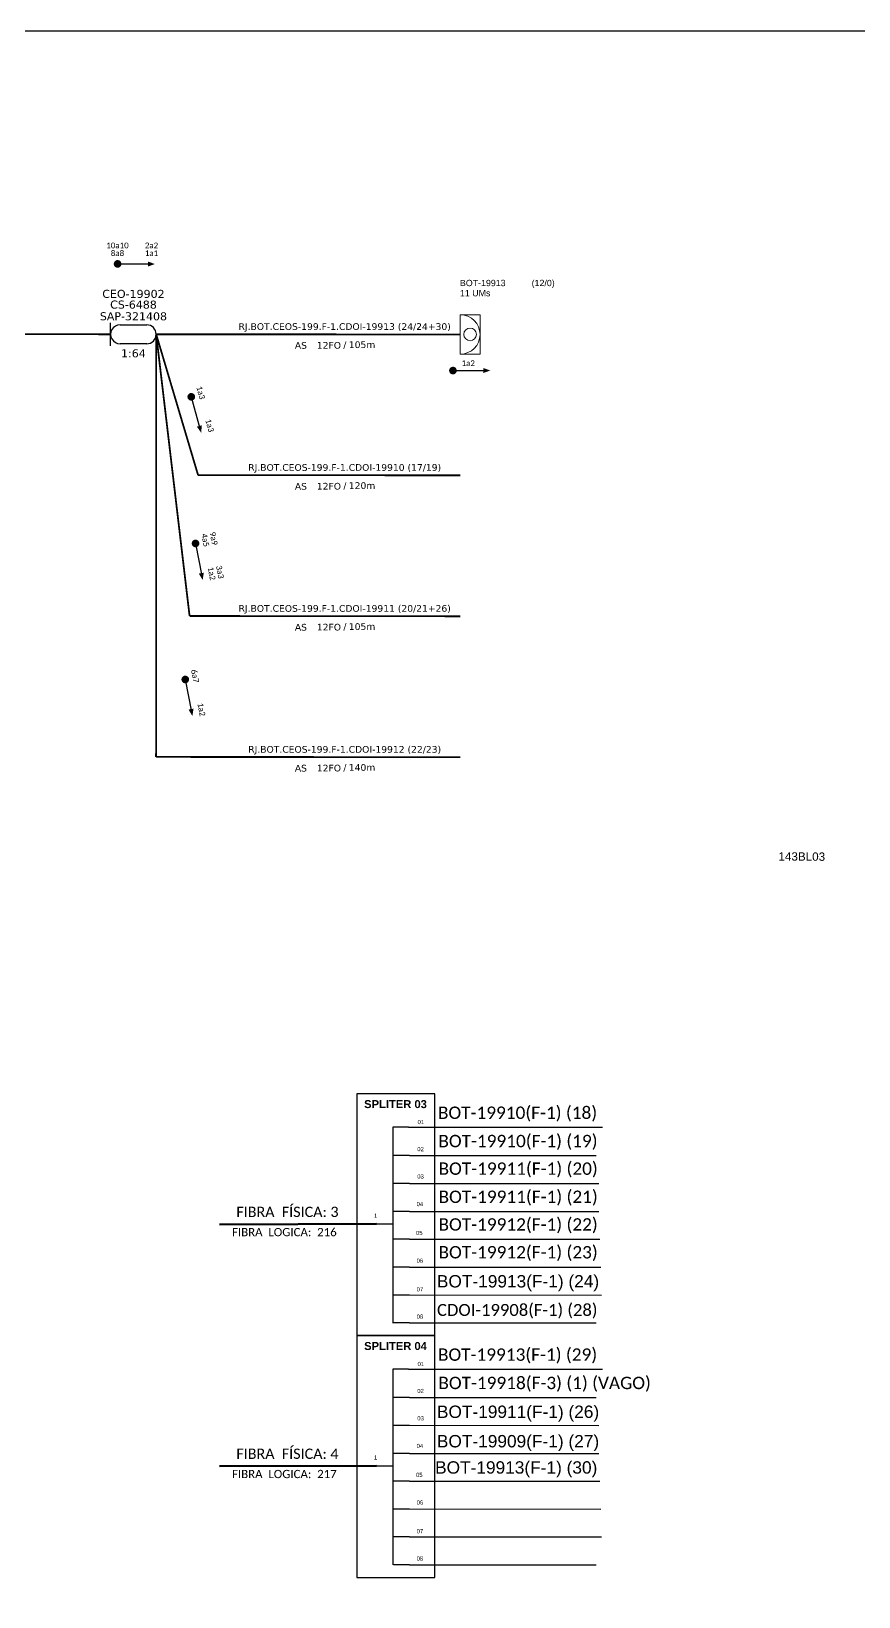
# Model space of a CAD drawing. Extents: x -89 to 1640, y 705 to 1299.
# Drawn here: x 139.4 to 341.3, y 917.1 to 1299 of the extents above; entities that cross this region are included whole.
import ezdxf
from ezdxf.enums import TextEntityAlignment as Align

# ---------------------------------------------------------------- set-up
doc = ezdxf.new("R2010")
doc.units = 0
for name, color, linetype, lineweight in [("20.0-LEGENDA DOS CDO'S", 1, 'Continuous', 0), ('20.1-CDO_INTERIOR', 1, 'Continuous', 0), ('40.1-ETIQUETAS', 1, 'Continuous', 20)]:
    doc.layers.add(name, color=color, linetype=linetype, lineweight=lineweight)
for name, color, linetype in [('20.4-CEOS', 1, 'Continuous'), ('CAP a instalar', 1, 'Continuous'), ('SETA', 7, 'Continuous'), ('surveys', 7, 'Continuous'), ('texto', 255, 'Continuous'), ('UNIFILAR', 7, 'Continuous')]:
    doc.layers.add(name, color=color, linetype=linetype)
doc.styles.add('ARIAL', font='arial.ttf')
doc.styles.add('MtXpl_Calibri', font='calibri.ttf')
doc.styles.add('siredit', font='verdana.ttf')
doc.styles.get("Standard").update_dxf_attribs({"font": 'arial.ttf'})
doc.linetypes.add('FENCELINE1', pattern='A,0.25,-0.1,[133,ltypeshp.shx,S=0.1,R=0,X=-0.1,Y=0],-0.1,1', length=1.45)

# ---------------------------------------------------------------- blocks, each defined once
blk = doc.blocks.new('ETIQUETA_RS5F')
at = {"layer": '40.1-ETIQUETAS', "color": 0, "style": 'siredit'}
blk.add_text('/', height=1.5, dxfattribs=at).set_placement((1.58, -1.95), align=Align.MIDDLE_RIGHT)
for tag, p in [('ETIQUETA_R_PRIMARIA', (1.21, 4.1)), ('ETIQUETA_R_SECUNDARIA', (1.21, 2.1)), ('F_ATIVAS/F_MORTAS', (1.14, -4.24))]:
    blk.add_attdef(tag, text='', height=1.5, dxfattribs=at).set_placement(p, align=Align.MIDDLE_CENTER)
for tag, p in [('TIPO_CABO', (-6.58, -2.12)), ('CAP_CABO', (0.4, -2.09))]:
    blk.add_attdef(tag, text='', height=1.5, dxfattribs=at).set_placement(p, align=Align.MIDDLE_RIGHT)
blk.add_attdef('METROS', text='', height=1.5, dxfattribs=at).set_placement((2.14, -1.95), align=Align.MIDDLE_LEFT)
for tag, p in [('FUSÃO_1', (0.85, -8.39)), ('FUSÃO_2', (0.85, -10.6)), ('FUSÃO_3', (0.85, -12.93)), ('FUSÃO_4', (0.85, -15.14)), ('FUSÃO_5', (0.85, -17.16))]:
    blk.add_attdef(tag, text='', height=1.5, dxfattribs=at).set_placement(p, align=Align.CENTER)
blk = doc.blocks.new('CDOI_INT')
at = {"layer": '20.1-CDO_INTERIOR', "color": 0, "lineweight": 18}
blk.add_lwpolyline([(4.25, -4.25), (4.25, 4.25), (0, 4.25), (0, -4.25)], close=True, dxfattribs=at)
blk.add_circle((2.12, 0), 1.36, dxfattribs=at)
blk.add_arc((0, 0), 4.25, 270, 90, dxfattribs=at)
at = {"layer": "20.0-LEGENDA DOS CDO'S", "color": 0, "style": 'ARIAL'}
for tag, p in [('CDO_N', (-0.08, 10.38)), ('SPLITER_1', (21.18, 10.38)), ('SAP', (-0.08, 6.23)), ('SURVEY', (-0.08, 8.2)), ('SPLITER_2', (21.19, 8.68)), ('1:XX', (5.94, -2.22)), ('UMS', (5.94, -4.24))]:
    blk.add_attdef(tag, p, '', height=1.36, dxfattribs=at)
blk.add_attdef('FIBRAS_UTILIZADAS', text='', height=1.36, dxfattribs=at).set_placement((15.34, 10.38), align=Align.CENTER)

msp = doc.modelspace()

# ---------------------------------------------------------------- linework, layer by layer
msp.add_lwpolyline([(-89.32, 705.02), (749.25, 705.02), (749.25, 1299.02), (-89.32, 1299.02), (-89.32, 705.02)])
at = {"const_width": 0.933}
for points in [[(159.98, 1242.27, 1), (160.91, 1242.27, 1)], [(178.3, 1210.29, 1), (178.54, 1209.39, 1)], [(178.3, 1210.29, 1), (178.54, 1209.39, 1)], [(179.37, 1174.52, 1), (179.55, 1173.61, 1)], [(179.37, 1174.52, 1), (179.55, 1173.61, 1)], [(176.87, 1141.33, 1), (177.04, 1140.42, 1)], [(176.87, 1141.33, 1), (177.04, 1140.42, 1)]]:
    msp.add_lwpolyline(points, format="xyb", close=True, dxfattribs=at)
msp.add_lwpolyline([(241.8, 1216.24, 0.933, 0.933, 1), (242.73, 1216.24, 0.933, 0.933, 1)], format="xyseb", close=True)
at = {"color": 7}
for points in [[(218.83, 980.79), (237.84, 980.79), (237.84, 1039.81), (218.83, 1039.81)], [(218.83, 921.77), (237.84, 921.77), (237.84, 980.79), (218.83, 980.79)]]:
    msp.add_lwpolyline(points, close=True, dxfattribs=at)
at = {"layer": '20.4-CEOS', "color": 5}
for p, q in [((161.06, 1227.41), (167.55, 1227.4)), ((167.54, 1222.78), (161.06, 1222.78))]:
    msp.add_line(p, q, dxfattribs=at)
msp.add_lwpolyline([(158.75, 1222.31), (158.75, 1227.89)], dxfattribs=at)
for centre, start, end in [((161.06, 1225.1), 89.9211, 269.9211), ((167.55, 1225.09), 269.9211, 89.9211)]:
    msp.add_arc(centre, 2.31, start, end, dxfattribs=at)
at = {"layer": 'CAP a instalar', "color": 5, "linetype": 'FENCELINE1', "ltscale": 7, "const_width": 0.435}
msp.add_lwpolyline([(52.09, 1225.12), (158.75, 1225.1)], dxfattribs=at)
at = {"layer": 'CAP a instalar', "color": 1, "linetype": 'FENCELINE1', "ltscale": 7, "const_width": 0.435}
msp.add_lwpolyline([(169.82, 1225.09), (244.06, 1225.06)], dxfattribs=at)
at = {"layer": 'CAP a instalar', "color": 7, "linetype": 'FENCELINE1', "ltscale": 7, "const_width": 0.435}
for points in [[(169.86, 1225.11), (169.83, 1121.92)], [(169.86, 1225.11), (178.01, 1156.36)], [(169.86, 1225.11), (180.08, 1190.74)], [(180.08, 1190.74), (244.06, 1190.68)], [(178.01, 1156.36), (244.06, 1156.29)], [(169.83, 1121.98), (244.06, 1121.91)]]:
    msp.add_lwpolyline(points, dxfattribs=at)
at = {"layer": 'SETA'}
for points in [[(160.45, 1242.27), (168.47, 1242.27)], [(242.27, 1216.24), (250.29, 1216.24)], [(178.42, 1209.84), (180.55, 1202.1)], [(178.42, 1209.84), (180.55, 1202.1)], [(179.46, 1174.06), (180.98, 1166.19)], [(179.46, 1174.06), (180.98, 1166.19)], [(176.96, 1140.87), (178.48, 1133)], [(176.96, 1140.87), (178.48, 1133)]]:
    msp.add_lwpolyline(points, dxfattribs=at)
for points in [[(167.83, 1242.86), (169.54, 1242.24), (167.83, 1241.62)], [(249.65, 1216.88), (251.36, 1216.26), (249.65, 1215.63)], [(180.99, 1202.89), (180.84, 1201.07), (179.79, 1202.56)], [(180.99, 1202.89), (180.84, 1201.07), (179.79, 1202.56)], [(181.48, 1166.94), (181.2, 1165.14), (180.26, 1166.7)], [(181.48, 1166.94), (181.2, 1165.14), (180.26, 1166.7)], [(178.98, 1133.75), (178.69, 1131.95), (177.76, 1133.51)], [(178.98, 1133.75), (178.69, 1131.95), (177.76, 1133.51)]]:
    msp.add_solid(points, dxfattribs=at)
at = {"layer": 'UNIFILAR', "color": 7, "linetype": 'Continuous'}
for p, q in [((227.59, 1031.62), (227.59, 983.85)), ((231.46, 1031.62), (227.59, 1031.62)), ((231.66, 1024.71), (227.79, 1024.71)), ((231.66, 1017.9), (227.79, 1017.9)), ((231.66, 1011.05), (227.79, 1011.05)), ((223.58, 1008.05), (227.58, 1008.05)), ((231.66, 1004.28), (227.79, 1004.28)), ((231.66, 997.49), (227.79, 997.49)), ((231.66, 990.68), (227.79, 990.68)), ((231.66, 983.89), (227.79, 983.89)), ((227.59, 972.6), (227.59, 924.83)), ((231.46, 972.6), (227.59, 972.6)), ((231.66, 965.69), (227.79, 965.69)), ((231.66, 958.88), (227.79, 958.88)), ((231.66, 952.04), (227.79, 952.04)), ((223.58, 949.03), (227.58, 949.03)), ((231.66, 945.26), (227.79, 945.26)), ((231.66, 938.47), (227.79, 938.47)), ((231.66, 931.66), (227.79, 931.66)), ((231.66, 924.87), (227.79, 924.87))]:
    msp.add_line(p, q, dxfattribs=at)
at = {"layer": 'UNIFILAR', "color": 10, "linetype": 'Continuous'}
for p, q in [((231.46, 1031.62), (278.73, 1031.61)), ((231.66, 1024.71), (277.17, 1024.7)), ((231.66, 1017.91), (277.85, 1017.9)), ((231.66, 1011.07), (277.85, 1011.05)), ((231.66, 1004.29), (278.08, 1004.28)), ((231.66, 997.51), (278.34, 997.49)), ((231.66, 990.7), (278.53, 990.68)), ((231.66, 983.89), (277.17, 983.88)), ((231.46, 972.6), (278.73, 972.59)), ((231.66, 965.69), (277.17, 965.68)), ((231.66, 958.89), (277.85, 958.88)), ((231.66, 952.05), (277.85, 952.04)), ((231.66, 945.27), (278.08, 945.26)), ((231.66, 938.49), (278.34, 938.47)), ((231.66, 931.68), (278.53, 931.66)), ((231.66, 924.87), (277.17, 924.86))]:
    msp.add_line(p, q, dxfattribs=at)
at = {"layer": 'UNIFILAR', "color": 1, "linetype": 'Continuous', "lineweight": 60}
for p, q in [((223.58, 1008.05), (185.32, 1007.93)), ((223.58, 949.03), (185.32, 948.91))]:
    msp.add_line(p, q, dxfattribs=at)

# ---------------------------------------------------------------- block references
at = {"layer": '40.1-ETIQUETAS', "color": 1}
ref = msp.add_blockref('CDOI_INT', (244.06, 1225.06), dxfattribs=dict(at, xscale=1.134388498560221, yscale=1.134388498560221, zscale=1.134388498560221))
ref.add_attrib('CDO_N', 'BOT-19913', (243.97, 1236.84), dxfattribs={"layer": "20.0-LEGENDA DOS CDO'S", "color": 0, "height": 1.543, "style": 'ARIAL'})
ref.add_attrib('FIBRAS_UTILIZADAS', '(12/0)', (261.47, 1236.84), dxfattribs={"layer": "20.0-LEGENDA DOS CDO'S", "color": 0, "height": 1.543, "style": 'ARIAL'})
ref.add_attrib('SURVEY', '11 UMs', (243.98, 1234.37), dxfattribs={"layer": "20.0-LEGENDA DOS CDO'S", "color": 0, "height": 1.543, "style": 'ARIAL'})
ref = msp.add_blockref('ETIQUETA_RS5F', (214.56, 1224.69), dxfattribs=dict(at, xscale=1.088639980152166, yscale=1.088639980152166, zscale=1.088639980152166))
ref.add_attrib('ETIQUETA_R_SECUNDARIA', 'RJ.BOT.CEOS-199.F-1.CDOI-19913 (24/24+30)', dxfattribs={"color": 0, "height": 1.633, "style": 'siredit'}).set_placement((215.85, 1226.98), align=Align.MIDDLE_CENTER)
ref.add_attrib('TIPO_CABO', 'AS ', dxfattribs={"color": 0, "height": 1.633, "style": 'siredit'}).set_placement((207.36, 1222.39), align=Align.MIDDLE_RIGHT)
ref.add_attrib('CAP_CABO', '12FO', dxfattribs={"color": 0, "height": 1.633, "style": 'siredit'}).set_placement((214.96, 1222.41), align=Align.MIDDLE_RIGHT)
ref.add_attrib('METROS', '105m', dxfattribs={"color": 0, "height": 1.633, "style": 'siredit'}).set_placement((216.86, 1222.56), align=Align.MIDDLE_LEFT)
at = {"layer": '40.1-ETIQUETAS', "color": 7}
ref = msp.add_blockref('ETIQUETA_RS5F', (214.56, 1190.3), dxfattribs=dict(at, xscale=1.088639980152166, yscale=1.088639980152166, zscale=1.088639980152166))
ref.add_attrib('ETIQUETA_R_SECUNDARIA', 'RJ.BOT.CEOS-199.F-1.CDOI-19910 (17/19)', dxfattribs={"color": 0, "height": 1.633, "style": 'siredit'}).set_placement((215.85, 1192.6), align=Align.MIDDLE_CENTER)
ref.add_attrib('TIPO_CABO', 'AS ', dxfattribs={"color": 0, "height": 1.633, "style": 'siredit'}).set_placement((207.36, 1188), align=Align.MIDDLE_RIGHT)
ref.add_attrib('CAP_CABO', '12FO', dxfattribs={"color": 0, "height": 1.633, "style": 'siredit'}).set_placement((214.96, 1188.03), align=Align.MIDDLE_RIGHT)
ref.add_attrib('METROS', '120m', dxfattribs={"color": 0, "height": 1.633, "style": 'siredit'}).set_placement((216.86, 1188.18), align=Align.MIDDLE_LEFT)
ref = msp.add_blockref('ETIQUETA_RS5F', (214.56, 1155.92), dxfattribs=dict(at, xscale=1.088639980152166, yscale=1.088639980152166, zscale=1.088639980152166))
ref.add_attrib('ETIQUETA_R_SECUNDARIA', 'RJ.BOT.CEOS-199.F-1.CDOI-19911 (20/21+26)', dxfattribs={"color": 0, "height": 1.633, "style": 'siredit'}).set_placement((215.85, 1158.21), align=Align.MIDDLE_CENTER)
ref.add_attrib('TIPO_CABO', 'AS ', dxfattribs={"color": 0, "height": 1.633, "style": 'siredit'}).set_placement((207.36, 1153.62), align=Align.MIDDLE_RIGHT)
ref.add_attrib('CAP_CABO', '12FO', dxfattribs={"color": 0, "height": 1.633, "style": 'siredit'}).set_placement((214.96, 1153.64), align=Align.MIDDLE_RIGHT)
ref.add_attrib('METROS', '105m', dxfattribs={"color": 0, "height": 1.633, "style": 'siredit'}).set_placement((216.86, 1153.79), align=Align.MIDDLE_LEFT)
ref = msp.add_blockref('ETIQUETA_RS5F', (214.56, 1121.53), dxfattribs=dict(at, xscale=1.088639980152166, yscale=1.088639980152166, zscale=1.088639980152166))
ref.add_attrib('ETIQUETA_R_SECUNDARIA', 'RJ.BOT.CEOS-199.F-1.CDOI-19912 (22/23)', dxfattribs={"color": 0, "height": 1.633, "style": 'siredit'}).set_placement((215.85, 1123.82), align=Align.MIDDLE_CENTER)
ref.add_attrib('TIPO_CABO', 'AS ', dxfattribs={"color": 0, "height": 1.633, "style": 'siredit'}).set_placement((207.36, 1119.23), align=Align.MIDDLE_RIGHT)
ref.add_attrib('CAP_CABO', '12FO', dxfattribs={"color": 0, "height": 1.633, "style": 'siredit'}).set_placement((214.96, 1119.25), align=Align.MIDDLE_RIGHT)
ref.add_attrib('METROS', '140m', dxfattribs={"color": 0, "height": 1.633, "style": 'siredit'}).set_placement((216.86, 1119.4), align=Align.MIDDLE_LEFT)

# ---------------------------------------------------------------- texts
at = {"insert": (245.99, 1218.04), "char_height": 1.4, "width": 23.6682, "attachment_point": 5, "style": 'ARIAL'}
msp.add_mtext('\\C7;\\fCalibri|b0|i0|c0|p34;1a2', dxfattribs=at)
at = {"layer": '20.4-CEOS', "color": 5, "style": 'siredit'}
for tag, text, p in [('CEO-19902', 'CEOSXXX', (164.32, 1235.94)), ('SAP-321408', 'SAP 321408', (164.31, 1230.47)), ('CS-6488', 'CS-XXXX', (164.32, 1233.32)), ('1:64', '1:XX', (164.3, 1221.43))]:
    msp.add_attdef(tag, text=text, height=1.959, rotation=359.9211, dxfattribs=at).set_placement(p, align=Align.TOP_CENTER)
at = {"layer": 'surveys', "style": 'ARIAL'}
msp.add_text('143BL03', height=2.035, rotation=359.6278, dxfattribs=at).set_placement((327.38, 1097.68), align=Align.MIDDLE_CENTER)
at = {"layer": 'texto', "color": 1, "linetype": 'Continuous'}
for s, p in [('BOT-19913(F-1) (24)', (238.35, 992.53)), ('BOT-19913(F-1) (30)', (237.91, 947.1))]:
    msp.add_text(s, height=3.0175, dxfattribs=at).set_placement(p)
at = {"layer": 'texto', "color": 7, "linetype": 'FENCELINE1', "style": 'MtXpl_Calibri'}
msp.add_text('CDOI-19908(F-1) (28)', height=2.9114, dxfattribs=at).set_placement((238.38, 985.58))
at = {"layer": 'texto', "color": 7, "style": 'ARIAL'}
for s, p in [('BOT-19911(F-1) (26)', (238.36, 960.69)), ('BOT-19909(F-1) (27)', (238.35, 953.51))]:
    msp.add_text(s, height=3.0175, dxfattribs=at).set_placement(p)
at = {"layer": 'texto'}
for s, insert, char_height, width, attachment_point in [('{\\fCalibri|b0|i0|c0|p34;\\C1;10a10}', (160.42, 1246.77), 1.4, 23.6682, 5), ('\\C7;\\fCalibri|b0|i0|c0|p34;8a8', (160.42, 1244.88), 1.4, 23.6682, 5), ('\\C1;\\fCalibri|b0|i0|c0|p34;2a2', (168.72, 1246.77), 1.4, 23.6682, 5), ('\\C7;\\fCalibri|b0|i0|c0|p34;1a1', (168.72, 1244.88), 1.4, 23.6682, 5), ('{\\fArial|b1|i0|c0|p34;\\C10;SPLITER 03}', (228.25, 1037.25), 1.9528, 18.2841, 5), ('\\pxt26;\\C7;\\fCalibri|b0|i0|c0|p34;BOT-19910(F-1) (18)', (238.61, 1036.67), 3.0175, 92.0618, 1), ('\\C7;\\fArial|b0|i0|;\\H1.0273588255048;01 ', (234.43, 1032.88), 1.9528, 3.9163, 5), ('\\C7;\\fCalibri|b0|i0|c0|p34;BOT-19910(F-1) (19)', (238.71, 1029.76), 3.0175, 51.7425, 1), ('\\C7;\\fArial|b0|i0|;\\H1.0273588255048;02 ', (234.37, 1026.28), 1.9528, 4.134, 5), ('\\C7;\\fArial|b0|i0|;\\H1.0273588255048;03 ', (234.37, 1019.62), 1.9528, 3.8016, 5), ('\\C7;\\fCalibri|b0|i0|c0|p34;BOT-19911(F-1) (20)', (238.76, 1023.03), 3.0175, 96.4631, 1), ('\\C7;\\fCalibri|b0|i0|c0|p34;BOT-19911(F-1) (21)', (238.76, 1016.16), 3.0175, 96.4631, 1), ('\\C7;\\fCalibri|b0|i0|c0|p34;FIBRA  FÍSICA: 3', (201.89, 1010.96), 2.5145, 38.016, 5), ('\\C7;\\fArial|b0|i0|;\\H1.0273588255048;04 ', (234.2, 1012.87), 1.9528, 4.134, 5), ('\\C7;\\fArial|b0|i0|;\\H1.0273588255048;1', (223.4, 1010.06), 1.9528, 1.9343, 5), ('\\C7;\\fCalibri|b0|i0|c0|p34;BOT-19912(F-1) (22)', (238.75, 1009.41), 3.0175, 96.4631, 1), ('\\C7;\\fCalibri|b0|i0|c0|p34;FIBRA  LOGICA:  216', (201.13, 1006.02), 2.0117, 38.016, 5), ('\\C7;\\fArial|b0|i0|;\\H1.0273588255048;05 ', (234.06, 1005.81), 1.9528, 5.0844, 5), ('\\C7;\\fCalibri|b0|i0|c0|p34;BOT-19912(F-1) (23)', (238.75, 1002.63), 3.0175, 96.4631, 1), ('\\C7;\\fArial|b0|i0|;\\H1.0273588255048;06 ', (234.2, 999.06), 1.9528, 4.134, 5), ('\\C7;\\fArial|b0|i0|;\\H1.0273588255048;07 ', (234.2, 992.06), 1.9528, 4.134, 5), ('\\C7;\\fArial|b0|i0|;\\H1.0273588255048;08 ', (234.2, 985.41), 1.9528, 4.134, 5), ('\\C10;\\fArial|b1|i0|c0|p34;SPLITER 04', (228.25, 978.23), 1.9528, 18.2841, 5), ('\\C7;\\fArial|b0|i0|;\\H1.0273588255048;01 ', (234.43, 973.86), 1.9528, 3.9163, 5), ('\\C7;\\fArial|b0|i0|;\\H1.0273588255048;02 ', (234.37, 967.26), 1.9528, 4.134, 5), ('\\C7;\\fArial|b0|i0|;\\H1.0273588255048;03 ', (234.37, 960.6), 1.9528, 3.8016, 5), ('\\C7;\\fCalibri|b0|i0|c0|p34;FIBRA  FÍSICA: 4', (201.89, 951.94), 2.5145, 38.016, 5), ('\\C7;\\fArial|b0|i0|;\\H1.0273588255048;1', (223.4, 951.04), 1.9528, 1.9343, 5), ('\\C7;\\fArial|b0|i0|;\\H1.0273588255048;04 ', (234.2, 953.85), 1.9528, 4.134, 5), ('\\C7;\\fCalibri|b0|i0|c0|p34;FIBRA  LOGICA:  217', (201.13, 947), 2.0117, 38.016, 5), ('\\C7;\\fArial|b0|i0|;\\H1.0273588255048;05 ', (234.06, 946.79), 1.9528, 5.0844, 5), ('\\C7;\\fArial|b0|i0|;\\H1.0273588255048;06 ', (234.2, 940.04), 1.9528, 4.134, 5), ('\\C7;\\fArial|b0|i0|;\\H1.0273588255048;07 ', (234.2, 933.04), 1.9528, 4.134, 5), ('\\C7;\\fArial|b0|i0|;\\H1.0273588255048;08 ', (234.2, 926.39), 1.9528, 4.134, 5)]:
    msp.add_mtext(s, dxfattribs=dict(at, insert=insert, char_height=char_height, width=width, attachment_point=attachment_point))
at = {"layer": 'texto', "char_height": 1.4, "width": 23.6682, "attachment_point": 5}
for s, insert, rotation in [('\\C7;\\fCalibri|b0|i0|c0|p34;1a3', (180.74, 1210.84), 285.3858), ('\\C7;\\fCalibri|b0|i0|c0|p34;1a3', (182.92, 1202.82), 285.3858), ('\\C7;\\fCalibri|b0|i0|c0|p34;4a5', (181.85, 1174.89), 280.9384), ('{\\fCalibri|b0|i0|c0|p34;\\C7;9a9}', (183.89, 1175.27), 280.9384), ('\\C7;\\fCalibri|b0|i0|c0|p34;1a2', (183.4, 1166.72), 280.9384), ('{\\fCalibri|b0|i0|c0|p34;\\C7;3a3}', (185.44, 1167.09), 280.9384), ('\\C7;\\fCalibri|b0|i0|c0|p34;6a7', (179.35, 1141.7), 280.9384), ('\\C7;\\fCalibri|b0|i0|c0|p34;1a2', (180.9, 1133.53), 280.9384)]:
    msp.add_mtext(s, dxfattribs=dict(at, insert=insert, rotation=rotation))
at = {"layer": 'texto', "color": 7, "char_height": 3.0175, "attachment_point": 1}
for s, insert, width in [('\\pxt26;\\fCalibri|b0|i0|c0|p34;BOT-19913(F-1) (29)', (238.61, 977.65), 92.0618), ('\\fCalibri|b0|i0|c0|p34;BOT-19918(F-3) (1) (VAGO)', (238.71, 970.74), 57.6049)]:
    msp.add_mtext(s, dxfattribs=dict(at, insert=insert, width=width))

doc.saveas('drawing.dxf')
